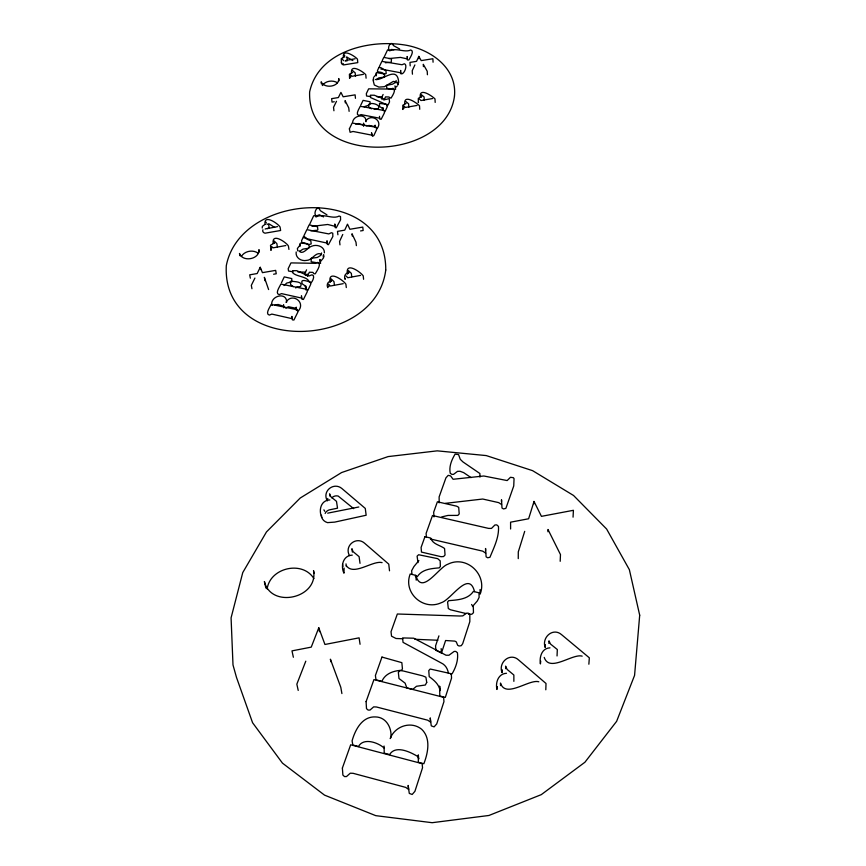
<?xml version="1.0" encoding="UTF-8"?>
<svg xmlns="http://www.w3.org/2000/svg" width="866" height="866" viewBox="0 0 866 866"><rect width="100%" height="100%" fill="white"/><g stroke="black" fill="none" stroke-linecap="round" stroke-linejoin="round"><path stroke-width="1.3" d="M513.863 681.347L513.863 675.015L507.097 669.386L505.614 666.116L505.636 668.66M518.258 558.624L518.29 551.891L524.699 531.345M485.555 550.538L485.566 548.492L486.118 556.87L487.688 557.769L489.95 557.293C493.869 547.593 499.249 537.223 498.459 526.398L496.781 524.883L494.908 524.98L491.487 528.412L488.597 528.401L432.491 515.519L426.104 533.402L426.375 536.898M301.444 296.432L301.455 295.804L301.985 299.268L303.446 299.42L307.311 291.669L306.965 289.352L280.822 284.07C280.151 286.137 274.554 293.498 279.09 294.613L281.569 293.628L301.812 298.12M291.874 317.021L291.885 316.393L292.437 319.868L293.91 320.019L297.85 312.106L297.493 309.801L271.112 304.388C270.43 306.51 264.725 313.936 269.326 315.094L271.848 314.087L292.264 318.699M321.502 254.117L321.513 252.959M533.976 503.752L534.019 501.457L541.434 516.352L573.411 510.301L573.054 517.164M547.918 531.756L547.983 529.494L560.475 554.565L560.194 561.298M390.869 737.756C392.114 727.96 386.139 716.907 375.281 716.929C362.096 716.312 355.136 729.93 352.094 740.831L352.819 744.998L358.492 746.492C363.482 737.345 378.106 742.508 384.103 748.029M545.807 689.801L546.013 683.49L518.463 659.838C510.02 652.206 497.95 662.468 502.042 672.655L502.356 669.883M548.882 643.416L548.968 640.829L550.505 644.033L557.325 649.532L557.044 655.963M407.128 57.08L407.161 56.517L407.421 59.938L408.828 59.992C409.78 58.109 414.857 51.007 410.809 49.957C404.855 52.988 396.39 47.478 389.743 50.802L387.589 49.827L384.363 56.669M400.622 70.99L400.655 70.417L400.926 73.848C404.444 74.866 407.94 64.625 404.368 63.748L402.03 64.755L381.874 61.356L379.416 66.455M588.858 664.211L589.335 657.814L561.59 634.67C553.038 627.157 541.51 637.322 545.158 647.454L545.428 644.748M382.815 109.073L382.934 107.687L383.14 110.069L381.7 107.795L379.514 106.486L379.503 103.4L387.07 104.375L387.264 106.756L384.915 111.79M540.73 661.104L540.416 663.919C539.247 657.077 541.759 648.158 549.986 647.844M497.3 686.586L496.932 689.466C495.276 682.505 498.329 673.629 506.491 673.283M384.082 746.027L384.223 753.128L389.635 754.557C395.491 744.749 410.506 752.056 417.91 756.603L418.743 759.017L418.31 754.881L418.332 762.275L423.842 763.736C427.999 752.976 431.106 738.189 421.645 729.259C411.069 720.642 394.874 726.119 390.144 738.59M309.811 224.013L313.676 215.753L315.094 215.764L315.993 216.944C323.267 212.993 332.717 219.672 339.115 216.067L340.5 216.554L340.576 219.791L336.214 227.866L335.153 227.574L334.796 223.98L335.088 226.329L327.716 224.478L312.041 226.372M384.374 76.749C386.615 71.662 372.965 69.789 376.364 75.786M374.967 125.981L375.13 125.169L375.335 127.551L374.372 126.501L369.208 125.473L366.015 125.927M344.105 568.074L343.964 573.205C340.381 565.909 343.098 555.485 352.267 555.128M418.505 101.842L418.343 102.589L418.3 98.378L421.58 96.537M347.667 273.212L347.472 274.089C344.906 260.937 360.83 272.173 363.233 275.897L363.59 279.285M403.015 108.726L402.852 109.473L402.777 105.262L406.078 103.4M330.379 281.428L330.173 282.305C327.521 269.142 343.564 280.357 345.891 284.178L346.303 287.555M283.604 304.615L283.777 307.831M345.317 278.473L345.101 279.382C343.726 276.492 345.209 272.887 348.597 272.866M327.965 286.743L327.749 287.642C326.298 284.741 327.846 281.147 331.245 281.125M267.15 589.01C269.9 567.695 302.57 560.118 313.925 578.629M534.019 501.457L528.617 518.766L510.583 522.176L510.604 528.996M438.921 635.861L435.566 645.895L435.901 650.312L441.465 652.996L445.6 640.515L454.866 641.121L456.252 641.847L457.681 645.278L459.067 646.004L461.264 645.679L462.682 643.709L469.827 621.658L469.827 614.449L468.149 613.128L466.514 613.204L462.78 615.888L459.781 616.007L397.342 614.005L391.021 631.736L391.54 636.185L396 638.491L402.755 638.772M305.785 661.18L296.843 684.162L298.218 690.418M360.061 644.272L359.098 637.841L324.945 644.477L318.775 627.807L311.251 647.129L291.983 650.875L293.368 657.251M342.763 234.47L339.559 241.462L339.97 244.872M414.89 64.928L412.216 70.72L412.443 74.184M433.065 62.211L432.892 58.736L421.212 60.609L418.83 56.387L416.535 61.356L409.964 62.406L410.192 65.881M298.424 310.883C306.044 301.888 291.593 292.286 285.996 302.331M307.928 290.348L310.753 284.232L310.407 281.915C307.841 281.699 299.69 277.824 302.245 283.853L304.583 285.466L306.055 288.237L305.698 285.91L305.85 289.926M377.035 128.698C383.584 120.547 370.626 112.97 365.636 121.262M306.564 269.846L305.038 273.093L305.384 275.42M383.974 100.218L385.543 96.884L388.791 96.992L390.988 98.172C392.038 96.375 396.845 89.469 393.045 88.278L390.642 89.068L368.635 88.83L366.34 93.615L366.556 95.996L370.648 96.635M383.118 94.47L381.852 97.154L382.047 99.536M281.45 282.76L284.265 276.882L291.777 278.581L291.755 281.948M307.398 228.516L309.13 224.889L317.497 226.751L317.876 229.75L317.302 230.259L310.818 230.832M352.657 122.019C353.599 114.972 366.773 113.078 365.972 121.738M360.743 105.219L363.081 100.369L369.988 101.733L370.204 104.115M382.328 60.404L383.779 57.394L391.486 58.888L391.237 62.244L385.338 62.753M254.918 278.062L251.313 285.369L251.952 288.746M273.602 274.219L276.243 273.764L275.669 270.376L262.441 272.649L260.233 267.291L257.148 273.548L249.7 274.825L250.339 278.202M336.517 101.279L333.529 107.308L333.93 110.761M418.873 560.573L413.937 566.559L411.631 570.737L411.945 574.18M241.322 256.466C244.602 250.934 252.937 249.44 258.09 253.164M271.653 247.86L270.95 250.393L270.495 245.262L274.197 243.119M322.336 85.561C325.443 80.733 332.771 79.845 337.491 82.757M373.95 76.955L376.602 74.108M350.265 76.998L349.583 78.384L349.409 74.205L352.711 72.408M285.78 308.242L288.4 306.716L295.598 308.188L296.605 309.476L296.237 307.17L296.389 310.472M284.059 285.542L286.776 283.03L290.922 282.078M472.49 606.503L477.35 600.896L479.125 597.334L478.985 592.799L473.345 591.446C467.976 599.467 457.4 599.954 448.718 600.668L447.592 602.011L448.307 608.506L450.417 609.761L465.843 613.496M320.994 255.199L317.335 257.44L311.175 258.328L311.165 261.759L320.582 263.383L319.965 259.497L320.279 261.835L323.462 257.96L323.148 255.622M395.719 82.346L392.471 84.208L386.485 85.344L386.81 88.256L392.601 89.458M295.685 287.967L297.19 286.96L300.589 286.527C303.468 281.169 294.072 281.894 291.041 281.104L290.262 281.656L290.651 284.578L293.26 286.668M397.202 86.048L395.405 87.596M299.788 251.27L303.013 249.105L308.577 248.261C312.734 243.378 296.811 239.752 300.145 246.247M376.05 79.661L378.907 77.864L383.952 77.139M364.066 106.756L369.132 105.089M274.955 305.027L278.105 304.475L283.81 306.283M355.482 124.011L358.329 123.535L363.59 124.985M374.274 109.408L378.096 108.694C382.501 104.039 365.236 100.553 368.981 107.135L371.438 108.835M450.926 674.3L452.106 673.791C455.754 667.578 458.46 660.076 457.421 652.726L455.787 651.427L454.152 651.427L448.967 655.237L446.012 655.226L413.71 638.21L402.571 637.928L403.047 642.366L440.848 662.771C445.416 664.752 447.7 668.725 448.447 673.402M264.866 224.467L262.355 226.362L262.225 228.05M441.736 516.915L447.982 515.432L457.854 515.4L459.207 513.928L458.709 507.346L456.707 506.188L437.384 501.793L433.671 512.207L433.996 516.905M310.602 283.03L311.056 282.868C312.507 281.461 315.527 275.388 312.041 274.793L308.837 276.038M538.814 681.78C529.267 678.792 505.43 698.938 500.494 683.058L500.526 685.58M582.168 656.136C572.61 653.256 549.39 672.925 544.216 657.413M445.373 503.341L482.73 499.033L498.686 502.626L501.555 504.499M382.101 562.629C372.889 560.107 353.425 576.529 346.259 565.563M358.827 506.989L327.684 513.159M329.87 499.92C320.658 500.191 318.482 510.475 321.806 517.587M343.228 283.669L330.336 286.029L328.679 284.221L328.983 286.473M360.57 275.399L347.742 277.737L346.086 275.951M267.193 228.635L277.521 226.621M285.823 245.543L273.169 247.817L271.686 246.648M432.556 98.551L420.973 100.543L419.393 99.081M417.076 105.436L405.44 107.438L403.87 105.966L404.032 108.272M363.395 74.357L351.953 76.295L350.459 74.877L350.698 77.182M345.75 60.501L355.092 58.78M345.253 61.085L347.298 60.728L346.941 57.264M344.516 56.885L341.247 58.639L341.431 62.807M360.57 230.941L363.146 230.497L362.789 227.087L349.896 229.274L347.483 224.153L344.733 230.15L337.48 231.374L337.902 234.783M334.276 101.744L332.035 102.101L331.635 98.648L338.368 97.566L340.933 92.391L343.153 96.786L355.103 94.859L355.45 98.313M388.78 58.574L400.525 57.405L407.312 58.91M376.981 96.743L382.047 96.83M386.626 105.76L388.098 104.97L389.516 101.917L389.213 98.627L385.413 99.558L374.264 95.228L370.367 95.206L370.583 97.587L385.803 104.256M393.868 89.674L395.675 89.274L394.939 85.886M292.795 271.816L288.551 271.026L288.172 268.698L290.954 262.896L315.083 263.318L317.768 262.376C322.152 263.946 316.393 271.567 315.267 273.829L313.893 273.71L312.918 272.379L309.357 272.227L307.473 276.265L307.127 273.937M297.926 271.946L305.622 272.141M414.922 639.281L437.893 640.245M468.419 614.113L471.808 614.275L473.475 612.706L473.312 607.261L471.591 604.468M380.878 69.053L400.817 72.809M305.525 238.431L327.294 243.119L326.991 240.77L327.359 244.385L328.43 244.688L332.858 236.472L332.75 233.192L331.375 232.716L328.777 233.917L306.845 229.663L303.89 235.833L304.237 238.172M430.391 538.977L482.763 551.166L485.685 553.125M480.045 589.54L480.175 594.087C487.71 574.591 466.449 554.803 447.841 564.242C439.105 566.851 421.645 596.187 415.777 575.338L410.203 574.006C402.809 592.809 423.387 611.223 441.389 602.649C451.132 599.781 468.982 569.492 474.514 591.586M415.236 576.074L417.369 576.583C422.175 569.2 431.355 568.551 439.203 567.869L440.361 566.472L440.177 560.832L437.709 558.657L418.624 554.738L417.098 556.145L417.986 562.619M393.868 49.784L391.616 49.449L390.133 50.336C386.885 50.358 389.202 42.261 392.049 43.517L393.586 45.671L399.659 48.994M343.759 60.696L342.286 59.299M307.895 275.724L296.8 270.701L292.524 270.657L292.892 272.985C297.2 277.044 307.203 276.113 309.487 282.186M323.538 216.911L319.37 214.757L316.675 215.861C313.178 215.623 315.679 206.779 318.883 208.165L320.452 210.774L326.937 214.833M352.841 60.533L346.887 57.156A2.035 1.321 -5.2 0 0 346.238 57.243M471.061 477.631L463.646 472.609L460.019 471.277L457.497 471.364L453.567 474.341L451.922 474.406L450.266 473.291C448.794 466.601 451.716 459.738 455.094 454.141L458.569 454.574L460.247 459.294L462.964 461.935L479.883 473.507L479.981 477.09M375.779 79.466C382.826 80.776 397.548 64.809 398.696 82.551M274.652 227.422L268.98 223.818A2.241 1.591 -8.6 0 0 267.064 224.543M353.674 508.645L338.195 496.066A5.542 4.557 -9.6 0 0 331.786 497.874M321.535 254.452C315.982 250.88 312.334 260.428 306.64 260.385C301.39 261.543 295.252 257.884 296.183 251.974M344.809 55.922L344.397 55.132M379.644 118.209L361.068 114.615L358.849 115.438C354.908 114.658 359.585 107.947 360.234 106.302L384.212 110.502L384.407 112.883L381.181 119.259L379.849 119.151L379.46 116.336M266.403 223.092L265.992 222.129M323.916 509.836L324.718 511.265M298.943 250.902C302.948 255.719 307.679 247.178 311.738 246.215C316.75 243.996 324.707 246.442 324.404 252.861M396.292 82.876L395.383 81.718L393.272 81.426L384.407 86.697L378.886 87.098L374.318 84.998L372.986 79.813M405.883 101.549L408.6 103.812L408.828 107.276M352.57 70.622L355.157 72.809L355.493 76.262M265.884 588.046L264.39 581.551C271.101 609.004 318.58 598.19 313.535 570.683L314.012 573.292M239.925 255.708L239.481 253.467C242.642 262.495 259.768 259.356 258.966 249.646L259.367 251.887M318.775 627.807L319.5 631.682M260.233 267.291L260.644 269.543M330.855 661.743L330.39 659.199L340.803 687.312L341.897 693.569M264.974 280.714L264.368 277.337L268.612 289.558M272.097 305.481L271.686 303.176C272.628 295.09 287.079 292.318 286.603 302.331M265.039 224.467C263.426 213.361 278.592 223.991 280.075 227.098L280.627 230.497L265.039 233.192A3.94 2.815 -8.7 0 1 262.95 229.761M273.169 243.281C271.61 232.001 286.895 242.891 288.41 246.031L288.941 249.419M268.666 224.727L269.239 228.137L265.851 228.765A2.587 1.851 -8.7 0 0 265.158 229.068M274.522 243.216L274.143 240.943L276.86 243.606L277.423 247.005M329.935 496.121L329.578 493.837L330.704 496.608L336.495 501.349L337.524 508.19L329.134 509.922A6.441 5.326 -10.2 0 0 325.151 513.451M345.999 563.885L346.4 566.548M297.731 250.859L297.374 248.52L300.383 244.634M342.546 563.993L342.936 566.548M349.442 555.582C344.062 545.677 356.186 536.108 364.38 543.036L388.758 564.145L389.516 570.813M352.375 552.064L351.899 548.708L353.079 551.631L359.087 556.643L360.018 563.333M323.657 254.539L323.971 256.877M331.407 281.114L331.115 278.863L333.984 281.634L334.428 285.022M321.438 84.078L321.156 81.783C324.371 89.003 339.32 87.001 338.768 78.535L339.017 80.819M348.727 272.887L348.457 270.625L351.347 273.385L351.737 276.774M352.267 236.028L352.007 233.755L355.991 242.22L356.37 245.63M345.339 102.935L345.09 100.64L348.749 107.893L349.117 111.346M343.412 57.502C341.875 47.478 355.764 56.82 357.442 59.159L357.777 62.623L343.661 64.918A3.572 2.338 -5.3 0 1 341.615 62.103M351.564 72.993C350.07 62.839 364.056 72.376 365.766 74.736L366.091 78.2M363.774 125.527L363.547 123.145L363.623 126.263M415.777 575.338L416.221 580.177M373.419 77.864L373.625 80.246M398.122 81.794L398.295 84.175M397.7 82.681L397.873 85.063M441.151 648.591L441.465 652.996M404.779 103.92C403.491 93.42 417.629 103.563 419.512 105.836L419.729 109.3M439.17 502.832L439.127 496.911L445.936 477.848L448.209 475.326L450.623 475.91L453.08 479.277L483.823 475.997L507.162 480.565L510.475 477.285L513.43 477.718L514.047 478.692L513.744 485.967L505.885 508.364L503.557 508.937L502.009 508.071L501.511 499.779L501.511 501.728M418.83 56.387L418.96 58.704M420.248 97.068C419.003 86.589 433.065 96.743 435.003 98.951L435.176 102.415M421.504 97.003L421.374 94.686L424.091 96.938L424.286 100.402M423.42 66.617L423.29 64.3L427.23 71.261L427.414 74.736M396.108 80.495L396.141 81.447M321.459 515.162A9.807 8.108 -10.2 0 0 327.5 522.631L334.709 522.111L366.156 515.238L365.279 508.418L341.789 488.435C333.724 481.799 321.751 491.119 327.316 500.851A8.887 7.307 -9.6 0 1 327.803 498.491M343.51 63.943A2.349 1.537 -5.3 0 1 343.033 63.629M439.668 686.294L439.787 695.983L445.319 697.39L451.554 678.1L451.283 673.748L430.207 669.017L428.767 670.598L429.211 676.617C433.985 680.265 439.073 684.216 439.993 690.613L439.668 686.294M639.693 615.206L634.572 675.383L616.646 721.302L584.918 762.242L541.282 794.642L488.944 815.469L432.156 822.7L375.757 815.653L324.512 795.118L282.468 763.141L252.58 722.731L236.483 677.385L232.997 664.936L231.081 617.848L242.751 572.588L266.479 531.919L300.221 498.026L341.605 472.544L388.13 456.588L437.222 450.85L486.237 455.581L532.568 470.649L573.552 495.482L606.622 529.029L629.365 569.676L639.693 615.206M366.091 701.601L366.502 708.659L368.126 710.077L370.031 710.055L373.647 706.883L376.439 706.981L427.739 720.198L430.608 722.157L430.24 717.914L431.268 725.87L434.093 726.866L436.735 723.911L443.955 701.601L443.641 697.314L373.939 679.615L366.091 701.601M342.384 768.034L342.882 775.07L344.549 776.586L346.497 776.553L350.254 773.197L353.122 773.316L405.71 787.389L408.633 789.467L408.146 785.419L409.282 793.408L412.173 794.468L414.911 791.34L422.543 767.741L422.132 763.639L350.676 744.792L342.384 768.034M426.732 682.386L425.336 685.017L416.481 686.273L412.725 689.412L406.836 687.918L405.104 683.155L398.988 678.511L398.338 672.276L400.309 670.576L403.404 671.009L422.749 675.87L425.899 677.19L426.732 682.386M349.377 128.839L350.102 132.303L353.003 131.459L371.741 135.128L371.525 132.747L372.488 136.319L373.841 135.551L376.569 129.694L376.364 127.324L352.181 123.015L349.377 128.839M454.488 96.018C446.055 162.624 306.672 167.225 309.638 91.883C318.255 52.155 367.032 39.684 402.452 44.653C428.464 47.911 457.237 66.714 454.488 96.018M385.749 270.019C375.855 349.647 221.501 355.612 226.307 265.635C240.629 191.657 386.474 183.657 385.749 270.019M381.971 657.077L375.4 675.502L376.006 679.842L381.895 681.336C385.197 673.477 393.651 670.771 401.478 670.273L402.441 668.931L401.846 662.652L381.971 657.077M424.935 536.693L421.093 547.464L421.471 552.086L441.086 556.697L443.576 556.546L445.048 554.998L444.561 548.47C439.982 545.082 432.61 544.281 430.716 538.046L424.935 536.693M303.36 236.959L301.595 240.64L301.942 242.978L309.584 244.472L311.197 243.887L310.829 240.9L307.571 239.449L305.611 237.403L303.36 236.959M378.962 67.396L377.5 70.438L377.695 72.82L384.731 74.021L386.171 73.523L385.922 70.611L381.04 67.743L378.962 67.396"/></g></svg>
